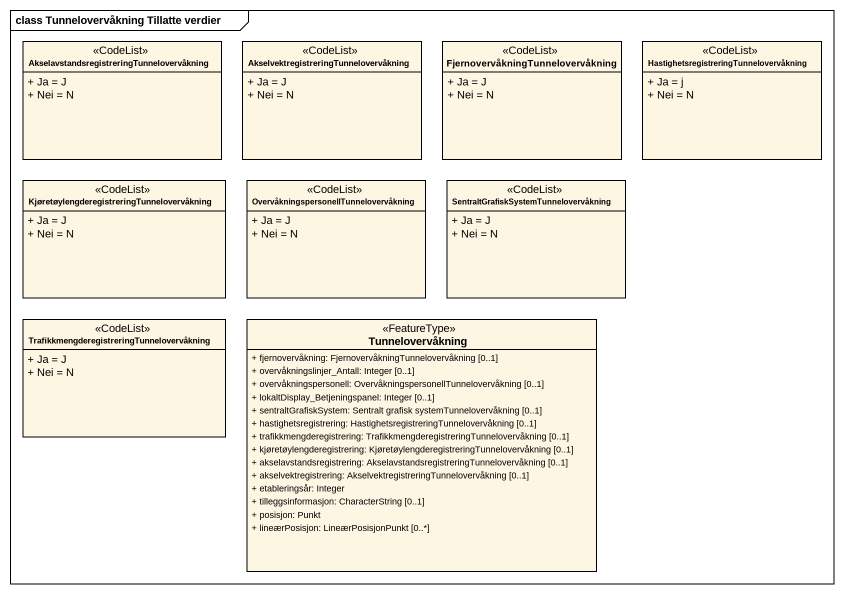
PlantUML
@startuml
mainframe class Tunnelovervåkning Tillatte verdier
hide circle
hide empty members
skinparam classAttributeIconSize 0
class "AkselavstandsregistreringTunnelovervåkning" as AkselavstandsregistreringTun <<CodeList>> {
  + Ja = J
  + Nei = N
}
class "AkselvektregistreringTunnelovervåkning" as AkselvektregistreringTunnelo <<CodeList>> {
  + Ja = J
  + Nei = N
}
class "FjernovervåkningTunnelovervåkning" as FjernovervåkningTunnelovervå <<CodeList>> {
  + Ja = J
  + Nei = N
}
class "HastighetsregistreringTunnelovervåkning" as HastighetsregistreringTunnel <<CodeList>> {
  + Ja = j
  + Nei = N
}
class "KjøretøylengderegistreringTunnelovervåkning" as KjøretøylengderegistreringTu <<CodeList>> {
  + Ja = J
  + Nei = N
}
class "OvervåkningspersonellTunnelovervåkning" as OvervåkningspersonellTunnelo <<CodeList>> {
  + Ja = J
  + Nei = N
}
class "SentraltGrafiskSystemTunnelovervåkning" as SentraltGrafiskSystemTunnelo <<CodeList>> {
  + Ja = J
  + Nei = N
}
class "TrafikkmengderegistreringTunnelovervåkning" as TrafikkmengderegistreringTun <<CodeList>> {
  + Ja = J
  + Nei = N
}
class Tunnelovervåkning <<FeatureType>> {
  + fjernovervåkning: FjernovervåkningTunnelovervåkning [0..1]
  + overvåkningslinjer_Antall: Integer [0..1]
  + overvåkningspersonell: OvervåkningspersonellTunnelovervåkning [0..1]
  + lokaltDisplay_Betjeningspanel: Integer [0..1]
  + sentraltGrafiskSystem: Sentralt grafisk systemTunnelovervåkning [0..1]
  + hastighetsregistrering: HastighetsregistreringTunnelovervåkning [0..1]
  + trafikkmengderegistrering: TrafikkmengderegistreringTunnelovervåkning [0..1]
  + kjøretøylengderegistrering: KjøretøylengderegistreringTunnelovervåkning [0..1]
  + akselavstandsregistrering: AkselavstandsregistreringTunnelovervåkning [0..1]
  + akselvektregistrering: AkselvektregistreringTunnelovervåkning [0..1]
  + etableringsår: Integer
  + tilleggsinformasjon: CharacterString [0..1]
  + posisjon: Punkt
  + lineærPosisjon: LineærPosisjonPunkt [0..*]
}
@enduml
